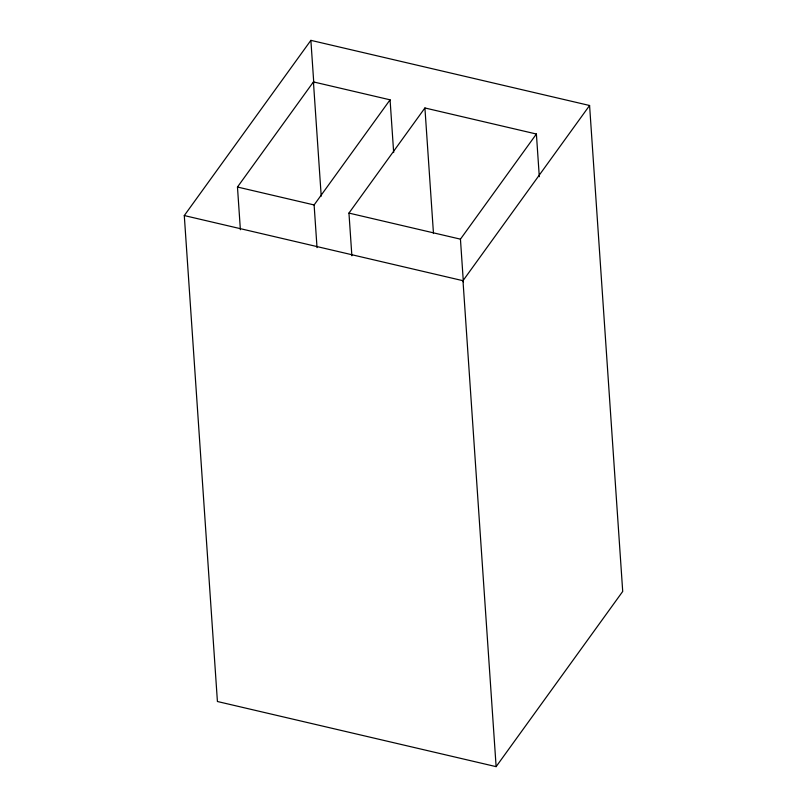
<?xml version="1.0" encoding="UTF-8"?>
<svg xmlns="http://www.w3.org/2000/svg" width="807" height="807" viewBox="0 0 807 807"><rect width="100%" height="100%" fill="white"/><g stroke="black" fill="none" stroke-linecap="round" stroke-linejoin="round"><path stroke-width="1.21" d="M184.289 215.56L310.877 40.35L589.584 105.495L622.711 591.44L496.123 766.65L217.416 701.505L184.289 215.56L462.986 280.705L589.584 105.495M240.385 229.723L237.47 187.032L313.429 81.91L390.074 99.826L393.675 152.563M317.03 247.638L314.115 204.948L390.074 99.826M351.872 255.789L348.957 213.088L424.916 107.967L536.393 134.023L539.308 176.713M463.349 281.845L460.444 239.154L536.393 134.023M237.47 187.032L314.115 204.948M348.957 213.088L460.444 239.154M462.986 280.705L496.123 766.65M424.916 107.967L433.48 233.536M310.877 40.35L313.792 83.04M313.429 81.91L321.226 196.172"/></g></svg>
